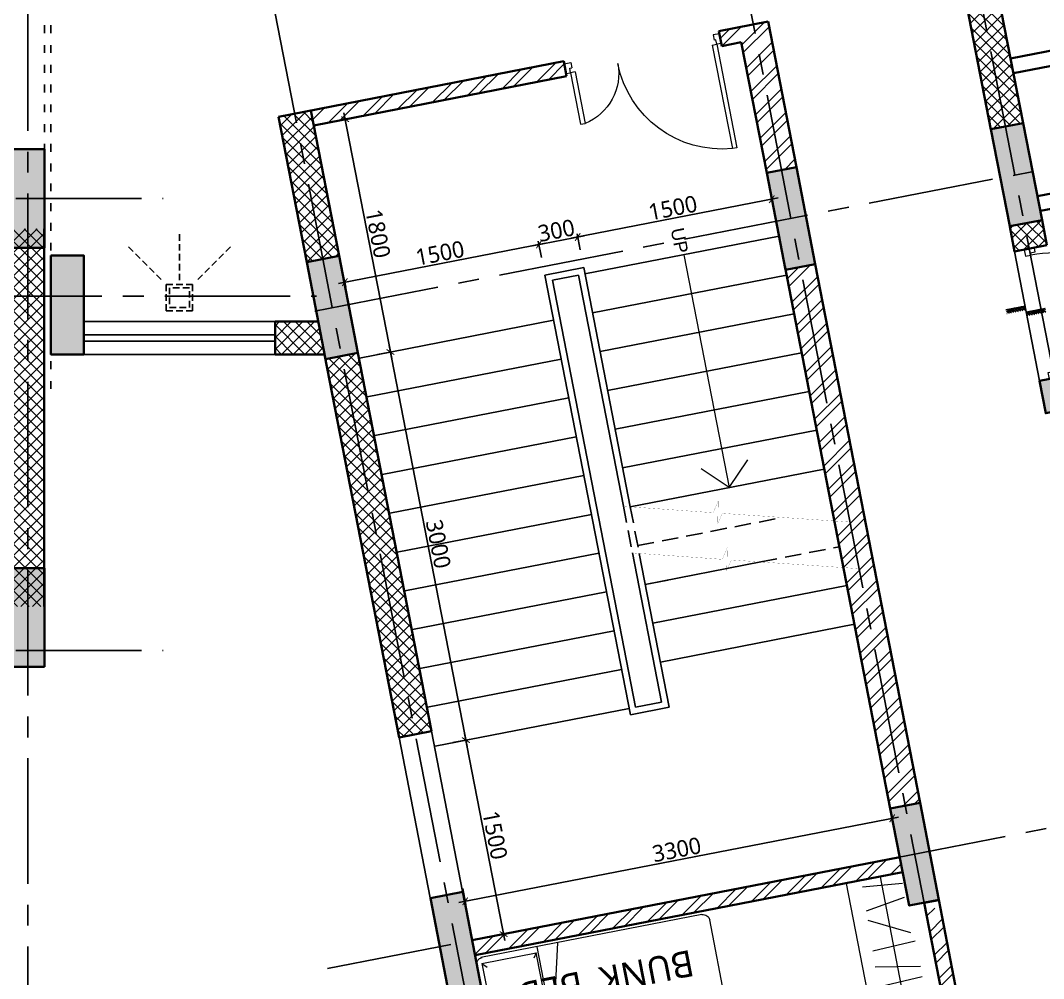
# Model space of a CAD drawing. Header units: millimetres. Extents: x -1107453 to -240403, y -265431 to 143409.
# Drawn here: x -269088 to -261326, y -98009 to -90738 of the extents above; entities that cross this region are included whole.
import ezdxf

# ---------------------------------------------------------------- set-up
doc = ezdxf.new("R2010")
doc.units = ezdxf.units.MM
doc.header["$MEASUREMENT"] = 0
for name, pattern in [('ACAD_ISO03W100', [30, 12, -18]), ('ACAD_ISO05W100', [36, 24, -3, 0, -3, 0, -3, 0, -3]), ('CENTER2', [28.575, 19.05, -3.175, 3.175, -3.175]), ('DASHED2', [0.375, 0.25, -0.125])]:
    doc.linetypes.add(name, pattern=pattern)
for name, color, linetype in [('A-Anno-Dims', 7, 'Continuous'), ('A-Anno-Grid Lines', 154, 'Continuous'), ('A-Elevation', 4, 'Continuous'), ('A-Steps', 3, 'Continuous'), ('A-Wall Patt', 8, 'Continuous'), ('A-Window', 4, 'Continuous'), ('elel', 6, 'Continuous'), ('S-Conc Patt', 9, 'Continuous')]:
    doc.layers.add(name, color=color, linetype=linetype)
for name, color, linetype, lineweight in [('A-Detail Lines', 8, 'Continuous', 25), ('A-Door', 4, 'Continuous', 9), ('A-Wall Sec', 1, 'Continuous', 30), ('column hatch', 12, 'Continuous', 5), ('S-Concrete', 40, 'Continuous', 30), ('STAIR', 3, 'Continuous', 9), ('text', 7, 'Continuous', 9)]:
    doc.layers.add(name, color=color, linetype=linetype, lineweight=lineweight)
doc.layers.add('I-Furniture', color=7, linetype='Continuous', lineweight=15, true_color=0xc76300)
doc.styles.get("Standard").update_dxf_attribs({"font": 'trebuc.ttf'})
doc.dimstyles.new('IIITD_WD_L @ 50', dxfattribs={"dimscale": 50, "dimtxt": 2.5, "dimasz": 1, "dimexe": 0.5, "dimexo": 0.25, "dimgap": 0.3, "dimtad": 1, "dimdec": 0, "dimrnd": 1, "dimzin": 0, "dimdsep": 46, "dimtxsty": 'Standard', "dimblk": 'ARCHTICK', "dimcen": 0.2, "dimdle": 1, "dimclrd": 8, "dimclre": 9, "dimadec": 0, "dimazin": 0, "dimtfac": 1, "dimtdec": 0, "dimtofl": 0, "dimtmove": 0, "dimatfit": 0, "dimfxl": 2, "dimfxlon": 1, "dimtolj": 1, "dimtzin": 0, "dimlwd": -1, "dimlwe": -1, "dimarcsym": 0})
doc.dimstyles.new('IIITD_WD_M @ 100', dxfattribs={"dimscale": 100, "dimtxt": 1, "dimasz": 0.25, "dimexe": 0.25, "dimexo": 0.25, "dimgap": 0.3, "dimtad": 1, "dimdec": 0, "dimrnd": 2.5, "dimzin": 0, "dimdsep": 46, "dimtxsty": 'Standard', "dimblk": 'ARCHTICK', "dimcen": 0.2, "dimdle": 0.5, "dimclrd": 8, "dimclre": 254, "dimadec": 0, "dimazin": 0, "dimtfac": 1, "dimtdec": 0, "dimtofl": 0, "dimtmove": 0, "dimatfit": 0, "dimfxl": 100, "dimtolj": 1, "dimtzin": 0, "dimlwd": -1, "dimlwe": -1, "dimarcsym": 0})

# ---------------------------------------------------------------- blocks, each defined once
blk = doc.blocks.new('Door 1200')
at = {"layer": 'A-Door', "color": 5, "lineweight": 18}
for p, q in [((524083.6, 16182.3), (524083.6, 16132.3)), ((524083.6, 16182.3), (524158.6, 16182.3)), ((524123.6, 16147.3), (524123.6, 16132.3)), ((524158.6, 16147.3), (524123.6, 16147.3)), ((524158.6, 16182.3), (524158.6, 16147.3)), ((524158.6, 16147.3), (524557.1, 16147.3)), ((524158.6, 16112.3), (524158.6, 16147.3)), ((524557.1, 16147.3), (524557.1, 16112.3)), ((524083.6, 16132.3), (524123.6, 16132.3)), ((524158.6, 16112.3), (524557.1, 16112.3)), ((524083.6, 15032.3), (524123.6, 15032.3)), ((524083.6, 14982.3), (524083.6, 15032.3)), ((524083.6, 14982.3), (524158.6, 14982.3)), ((524123.6, 15017.3), (524123.6, 15032.3)), ((524158.6, 15017.3), (524123.6, 15017.3)), ((524158.6, 15052.3), (524957.9, 15052.4)), ((524158.6, 15052.3), (524158.6, 15017.3)), ((524158.6, 15017.3), (524957.9, 15017.4)), ((524158.6, 14982.3), (524158.6, 15017.3)), ((524957.9, 15017.4), (524957.9, 15052.4))]:
    blk.add_line(p, q, dxfattribs=at)
at = {"layer": 'A-Door', "lineweight": 18}
for centre, radius, start, end in [((524154.5, 16192.8), 410.5, 270.56949, 348.69202), ((524156.8, 14977.8), 804.5, 5.3148, 89.87153)]:
    blk.add_arc(centre, radius, start, end, dxfattribs=at)
blk = doc.blocks.new('_ArchTick')
at = {"color": 0, "linetype": 'ByBlock', "const_width": 0.15}
blk.add_lwpolyline([(-0.5, -0.5), (0.5, 0.5)], dxfattribs=at)
blk = doc.blocks.new('*D112')
at = {"layer": 'A-Anno-Dims', "transparency": 16777216}
for p, q in [((1236932, -36305.5), (1236932, -32905.5)), ((1236932, -32955.5), (1236907, -32955.5)), ((1236832, -36255.5), (1236957, -36255.5))]:
    blk.add_line(p, q, dxfattribs=at)
at = {"layer": 'A-Anno-Dims', "transparency": 16777216, "xscale": 50, "yscale": 50, "zscale": 50}
for p, rotation in [((1236932, -32955.5), 90), ((1236932, -36255.5), 270)]:
    blk.add_blockref('_ArchTick', p, dxfattribs=dict(at, rotation=rotation))
at = {"layer": 'A-Anno-Dims', "color": 0, "transparency": 16777216, "insert": (1236853.4, -34605.5), "char_height": 125, "attachment_point": 5, "rotation": 90}
blk.add_mtext('\\A1;3300', dxfattribs=at)
blk = doc.blocks.new('*D113')
at = {"layer": 'A-Anno-Dims', "transparency": 16777216}
for p, q in [((1230932, -36117.1), (1230932, -35992.1)), ((1232732, -36117.1), (1232732, -35992.1)), ((1230882, -36017.1), (1232782, -36017.1))]:
    blk.add_line(p, q, dxfattribs=at)
at = {"layer": 'A-Anno-Dims', "transparency": 16777216, "xscale": 50, "yscale": 50, "zscale": 50, "rotation": 180}
blk.add_blockref('_ArchTick', (1230932, -36017.1), dxfattribs=at)
at = {"layer": 'A-Anno-Dims', "transparency": 16777216, "xscale": 50, "yscale": 50, "zscale": 50}
blk.add_blockref('_ArchTick', (1232732, -36017.1), dxfattribs=at)
at = {"layer": 'A-Anno-Dims', "color": 0, "transparency": 16777216, "insert": (1231832, -35938.5), "char_height": 125, "attachment_point": 5}
blk.add_mtext('\\A1;1800', dxfattribs=at)
blk = doc.blocks.new('*D118')
at = {"layer": 'A-Anno-Dims', "transparency": 16777216}
for p, q in [((1232732, -36117.1), (1232732, -35992.1)), ((1235732, -36117.1), (1235732, -35992.1)), ((1232682, -36017.1), (1235782, -36017.1))]:
    blk.add_line(p, q, dxfattribs=at)
at = {"layer": 'A-Anno-Dims', "transparency": 16777216, "xscale": 50, "yscale": 50, "zscale": 50, "rotation": 180}
blk.add_blockref('_ArchTick', (1232732, -36017.1), dxfattribs=at)
at = {"layer": 'A-Anno-Dims', "transparency": 16777216, "xscale": 50, "yscale": 50, "zscale": 50}
blk.add_blockref('_ArchTick', (1235732, -36017.1), dxfattribs=at)
at = {"layer": 'A-Anno-Dims', "color": 0, "transparency": 16777216, "insert": (1234232, -35938.5), "char_height": 125, "attachment_point": 5}
blk.add_mtext('\\A1;3000', dxfattribs=at)
blk = doc.blocks.new('*D114')
at = {"layer": 'A-Anno-Dims', "transparency": 16777216}
for p, q in [((1235732, -36117.1), (1235732, -35992.1)), ((1237232, -36117.1), (1237232, -35992.1)), ((1235682, -36017.1), (1237282, -36017.1))]:
    blk.add_line(p, q, dxfattribs=at)
at = {"layer": 'A-Anno-Dims', "transparency": 16777216, "xscale": 50, "yscale": 50, "zscale": 50, "rotation": 180}
blk.add_blockref('_ArchTick', (1235732, -36017.1), dxfattribs=at)
at = {"layer": 'A-Anno-Dims', "transparency": 16777216, "xscale": 50, "yscale": 50, "zscale": 50}
blk.add_blockref('_ArchTick', (1237232, -36017.1), dxfattribs=at)
at = {"layer": 'A-Anno-Dims', "color": 0, "transparency": 16777216, "insert": (1236482, -35938.5), "char_height": 125, "attachment_point": 5}
blk.add_mtext('\\A1;1500', dxfattribs=at)
blk = doc.blocks.new('*D115')
at = {"layer": 'A-Anno-Dims', "transparency": 16777216}
for p, q in [((1232245.8, -34755.5), (1232120.8, -34755.5)), ((1232145.8, -36305.5), (1232145.8, -34705.5)), ((1232184.8, -36255.5), (1232120.8, -36255.5))]:
    blk.add_line(p, q, dxfattribs=at)
at = {"layer": 'A-Anno-Dims', "transparency": 16777216, "xscale": 50, "yscale": 50, "zscale": 50}
for p, rotation in [((1232145.8, -34755.5), 90), ((1232145.8, -36255.5), 270)]:
    blk.add_blockref('_ArchTick', p, dxfattribs=dict(at, rotation=rotation))
at = {"layer": 'A-Anno-Dims', "color": 0, "transparency": 16777216, "insert": (1232067.2, -35505.5), "char_height": 125, "attachment_point": 5, "rotation": 90}
blk.add_mtext('\\A1;1500', dxfattribs=at)
blk = doc.blocks.new('*D116')
at = {"layer": 'A-Anno-Dims', "transparency": 16777216}
for p, q in [((1232245.8, -34455.5), (1232120.8, -34455.5)), ((1232145.8, -34805.5), (1232145.8, -34405.5)), ((1232245.8, -34755.5), (1232120.8, -34755.5))]:
    blk.add_line(p, q, dxfattribs=at)
at = {"layer": 'A-Anno-Dims', "transparency": 16777216, "xscale": 50, "yscale": 50, "zscale": 50}
for p, rotation in [((1232145.8, -34455.5), 90), ((1232145.8, -34755.5), 270)]:
    blk.add_blockref('_ArchTick', p, dxfattribs=dict(at, rotation=rotation))
at = {"layer": 'A-Anno-Dims', "color": 0, "transparency": 16777216, "insert": (1232067.2, -34605.5), "char_height": 125, "attachment_point": 5, "rotation": 90}
blk.add_mtext('\\A1;300', dxfattribs=at)
blk = doc.blocks.new('*D117')
at = {"layer": 'A-Anno-Dims', "transparency": 16777216}
for p, q in [((1232145.8, -34505.5), (1232145.8, -32905.5)), ((1232245.8, -32955.5), (1232120.8, -32955.5)), ((1232245.8, -34455.5), (1232120.8, -34455.5))]:
    blk.add_line(p, q, dxfattribs=at)
at = {"layer": 'A-Anno-Dims', "transparency": 16777216, "xscale": 50, "yscale": 50, "zscale": 50}
for p, rotation in [((1232145.8, -32955.5), 90), ((1232145.8, -34455.5), 270)]:
    blk.add_blockref('_ArchTick', p, dxfattribs=dict(at, rotation=rotation))
at = {"layer": 'A-Anno-Dims', "color": 0, "transparency": 16777216, "insert": (1232067.2, -33705.5), "char_height": 125, "attachment_point": 5, "rotation": 90}
blk.add_mtext('\\A1;1500', dxfattribs=at)
blk = doc.blocks.new('column 2.03')
at = {"layer": 'S-Conc Patt'}
h = blk.add_hatch(color=256, dxfattribs=at)
h.paths.add_polyline_path([(-391825.4, -41889.9), (-391777.7, -42135.3), (-392229.2, -42223.1), (-392276.9, -41977.7)])
h.paths.add_polyline_path([(-417143.6, -42305.7), (-417143.6, -42555.7), (-417592.9, -42555.7), (-417592.9, -42305.7)])
h.paths.add_polyline_path([(-386478.5, -25583.8), (-386233.1, -25536.1), (-386090, -26272.3), (-386335.4, -26320)])
h.paths.add_polyline_path([(-385474.9, -30747.2), (-385229.4, -30699.5), (-385086.3, -31435.7), (-385331.7, -31483.4)])
h.paths.add_polyline_path([(-394132.8, -32430.1), (-393887.4, -32382.4), (-393744.3, -33118.6), (-393989.7, -33166.3)])
h.paths.add_polyline_path([(-395136.5, -27266.8), (-394891.1, -27219), (-394747.9, -27955.3), (-394993.4, -28003)])
h.paths.add_polyline_path([(-417393.6, -22075.7), (-417143.6, -22075.7), (-417143.6, -22825.7), (-417393.6, -22825.7)])
h.paths.add_polyline_path([(-417393.6, -27335.7), (-417143.6, -27335.7), (-417143.6, -28085.7), (-417393.6, -28085.7)])
h.paths.add_polyline_path([(-417393.6, -32595.7), (-417143.6, -32595.7), (-417143.6, -33345.7), (-417393.6, -33345.7)])
h.paths.add_polyline_path([(-426213.6, -32595.7), (-425963.6, -32595.7), (-425963.6, -33345.7), (-426213.6, -33345.7)])
h.paths.add_polyline_path([(-426213.6, -27335.7), (-425963.6, -27335.7), (-425963.6, -28085.7), (-426213.6, -28085.7)])
h.paths.add_polyline_path([(-399018.6, -17228.2), (-398768.6, -17228.2), (-398768.6, -17978.2), (-399018.6, -17978.2)])
h.paths.add_polyline_path([(-399018.6, -11280.2), (-398768.6, -11280.2), (-398768.6, -12030.2), (-399018.6, -12030.2)])
h.paths.add_polyline_path([(-399018.6, -14460.2), (-398768.6, -14460.2), (-398768.6, -15210.2), (-399018.6, -15210.2)])
h.paths.add_polyline_path([(-415128.6, -17160.7), (-415378.6, -17160.7), (-415378.6, -17910.7), (-415128.6, -17910.7)])
h.paths.add_polyline_path([(-415128.6, -12030.2), (-415378.6, -12030.2), (-415378.6, -11280.2), (-415128.6, -11280.2)])
h.paths.add_polyline_path([(-415128.6, -15210.2), (-415378.6, -15210.2), (-415378.6, -14460.2), (-415128.6, -14460.2)])
h.paths.add_polyline_path([(-427168.6, -19105.7), (-426918.6, -19105.7), (-426918.6, -19855.7), (-427168.6, -19855.7)])
h.paths.add_polyline_path([(-421928.6, -11530.2), (-421928.6, -11280.2), (-422678.6, -11280.2), (-422678.6, -11530.2)])
h.paths.add_polyline_path([(-422678.6, -13700.6), (-422428.6, -13700.6), (-422428.6, -14450.6), (-422678.6, -14450.6)])
h.paths.add_polyline_path([(-428648.6, -19105.7), (-428398.6, -19105.7), (-428398.6, -19855.7), (-428648.6, -19855.7)])
h.paths.add_polyline_path([(-428648.6, -17160.7), (-428398.6, -17160.7), (-428398.6, -17910.7), (-428648.6, -17910.7)])
h.paths.add_polyline_path([(-422678.6, -17160.7), (-422428.6, -17160.7), (-422428.6, -17910.7), (-422678.6, -17910.7)])
h.paths.add_polyline_path([(-417143.6, -17160.7), (-417393.6, -17160.7), (-417393.6, -17910.7), (-417143.6, -17910.7)])
h.paths.add_polyline_path([(-420928.6, -17160.7), (-420698.6, -17160.7), (-420698.6, -17910.7), (-420928.6, -17910.7)])
h.paths.add_polyline_path([(-386029.5, -15131), (-385784.1, -15083.3), (-385641, -15819.5), (-385886.4, -15867.2)])
h.paths.add_polyline_path([(-390780.5, -18035.9), (-390732.8, -18281.3), (-391471.2, -18424.8), (-391518.9, -18179.4)])
h.paths.add_polyline_path([(-387913.6, -36727.4), (-387687.8, -36683.5), (-387600, -37135), (-387825.8, -37178.9)])
h.paths.add_polyline_path([(-389447.4, -41410.8), (-389399.7, -41656.2), (-389988.7, -41770.7), (-390036.4, -41525.3)])
h.paths.add_polyline_path([(-422428.6, -19105.7), (-422428.6, -19335.7), (-423178.6, -19335.7), (-423178.6, -19105.7)])
h.paths.add_polyline_path([(-383067.5, -38123.4), (-383023.6, -38349.1), (-383470.2, -38435.9), (-383514.1, -38210.2)])
h.paths.add_polyline_path([(-387024.1, -38892.4), (-386980.2, -39118.2), (-387431.8, -39206), (-387475.7, -38980.2)])
h.paths.add_polyline_path([(-383484.1, -35983.5), (-383440.2, -36209.3), (-383891.8, -36297.1), (-383935.7, -36071.3)])
h.paths.add_polyline_path([(-385426.8, -38357.7), (-385201, -38313.8), (-385115.2, -38755.6), (-385341, -38799.5)])
h.paths.add_polyline_path([(-385462.1, -36368), (-385418.2, -36593.8), (-385869.8, -36681.6), (-385913.7, -36455.8)])
h.paths.add_polyline_path([(-422428.6, -40295.7), (-422428.6, -40525.7), (-422878.6, -40525.7), (-422878.6, -40295.7)])
h.paths.add_polyline_path([(-422428.6, -38460.7), (-422658.6, -38460.7), (-422658.6, -38000.7), (-422428.6, -38000.7)])
h.paths.add_polyline_path([(-426468.6, -40295.7), (-426468.6, -40525.7), (-426918.6, -40525.7), (-426918.6, -40295.7)])
h.paths.add_polyline_path([(-426467.8, -38115.7), (-426467.8, -38345.7), (-426918.6, -38345.7), (-426918.6, -38115.7)])
h.paths.add_polyline_path([(-424788.6, -40065.7), (-424558.6, -40065.7), (-424558.6, -40525.7), (-424788.6, -40525.7)])
h.paths.add_polyline_path([(-424443.6, -38115.7), (-424443.6, -38345.7), (-424903.6, -38345.7), (-424903.6, -38115.7)])
h.paths.add_polyline_path([(-390643.1, -31751.8), (-390417.3, -31707.9), (-390274.2, -32444.1), (-390500, -32488)])
h.paths.add_polyline_path([(-389948.6, -26258.3), (-389722.8, -26214.4), (-389579.7, -26950.7), (-389805.5, -26994.5)])
h.paths.add_polyline_path([(-390862.6, -21556.2), (-390906.4, -21330.4), (-390170.2, -21187.3), (-390126.3, -21413.1)])
h.paths.add_polyline_path([(-393588.3, -16600.2), (-393362.5, -16556.4), (-393219.4, -17292.6), (-393445.2, -17336.5)])
h.paths.add_polyline_path([(-420928.6, -22075.7), (-420698.6, -22075.7), (-420698.6, -22825.7), (-420928.6, -22825.7)])
h.paths.add_polyline_path([(-386496.9, -40837.4), (-386449.2, -41082.9), (-387038.9, -41197.5), (-387086.6, -40952)])
h.paths.add_polyline_path([(-422427.9, -42305.7), (-422427.9, -42555.7), (-423027.9, -42555.7), (-423027.9, -42305.7)])
h.paths.add_polyline_path([(-387111.4, -17322.8), (-386866, -17275.1), (-386723.2, -18011.2), (-386968.6, -18058.9)])
h.paths.add_polyline_path([(-419312.1, -38115.7), (-419312.1, -38365.7), (-419912.1, -38365.7), (-419912.1, -38115.7)])
h.paths.add_polyline_path([(-426418.6, -22565.7), (-426418.6, -22315.7), (-427168.6, -22315.7), (-427168.6, -22565.7)])
h.paths.add_polyline_path([(-382684, -40096.3), (-382636.3, -40341.7), (-383077.3, -40427.4), (-383125, -40182)])
h.paths.add_polyline_path([(-419312.9, -42305.7), (-419312.9, -42555.7), (-419912.9, -42555.7), (-419912.9, -42305.7)])
h.paths.add_polyline_path([(-426467.1, -42305.7), (-426467.1, -42555.7), (-426917.9, -42555.7), (-426917.9, -42305.7)])
h.paths.add_polyline_path([(-399317.9, -16420.2), (-399067.9, -16420.2), (-399067.8, -17170.2), (-399317.8, -17170.2)])
h.paths.add_polyline_path([(-399318.6, -11280.2), (-399068.6, -11280.2), (-399068.6, -12030.2), (-399318.6, -12030.2)])
h.paths.add_polyline_path([(-414828.6, -12030.2), (-415078.6, -12030.2), (-415078.6, -11280.2), (-414828.6, -11280.2)])
h.paths.add_polyline_path([(-415078.6, -19600.2), (-414828.6, -19600.2), (-414828.6, -20350.2), (-415078.6, -20350.2)])
h.paths.add_polyline_path([(-399068.6, -20350.2), (-399318.6, -20350.2), (-399318.6, -19600.2), (-399068.6, -19600.2)])
h.paths.add_polyline_path([(-404328.6, -17095.2), (-404558.6, -17095.2), (-404558.6, -16495.2), (-404328.6, -16495.2)])
h.paths.add_polyline_path([(-415078.6, -16420.2), (-414828.6, -16420.2), (-414828.6, -17170.2), (-415078.6, -17170.2)])
h.paths.add_polyline_path([(-409588.6, -17095.2), (-409818.6, -17095.2), (-409818.6, -16495.2), (-409588.6, -16495.2)])
h.paths.add_polyline_path([(-390250.7, -37278.3), (-390203, -37523.7), (-390792, -37638.2), (-390839.7, -37392.8)])
h.paths.add_polyline_path([(-391646.8, -26588.4), (-391421, -26544.5), (-391277.9, -27280.8), (-391503.7, -27324.6)])
h.paths.add_polyline_path([(-420928.6, -27335.7), (-420698.6, -27335.7), (-420698.6, -28085.7), (-420928.6, -28085.7)])
h.paths.add_polyline_path([(-420928.6, -32595.7), (-420698.6, -32595.7), (-420698.6, -33345.7), (-420928.6, -33345.7)])
h.paths.add_polyline_path([(-399318.6, -14460.2), (-399068.6, -14460.2), (-399068.6, -15210.2), (-399318.6, -15210.2)])
h.paths.add_polyline_path([(-404558.6, -14535.2), (-404328.6, -14535.2), (-404328.6, -15135.2), (-404558.6, -15135.2)])
h.paths.add_polyline_path([(-409818.6, -14535.2), (-409588.6, -14535.2), (-409588.6, -15135.2), (-409818.6, -15135.2)])
h.paths.add_polyline_path([(-414828.6, -15210.2), (-415078.6, -15210.2), (-415078.6, -14460.2), (-414828.6, -14460.2)])
h.paths.add_polyline_path([(-391887.9, -16269.7), (-391642.5, -16222), (-391499.4, -16958.2), (-391744.8, -17005.9)])
h.paths.add_polyline_path([(-397078, -17278.6), (-396832.6, -17230.9), (-396689.5, -17967.1), (-396934.9, -18014.8)])
h.paths.add_polyline_path([(-428648.6, -13700.6), (-428398.6, -13700.6), (-428398.6, -14450.6), (-428648.6, -14450.6)])
h.paths.add_polyline_path([(-385658.4, -17040.2), (-385413, -16992.5), (-385270.1, -17728.6), (-385515.6, -17776.3)])
h.paths.add_polyline_path([(-386690.4, -11731), (-386445, -11683.3), (-386301.7, -12419.5), (-386547.1, -12467.2)])
h.paths.add_polyline_path([(-392548.1, -12873.3), (-392302.7, -12825.6), (-392159.3, -13561.9), (-392404.8, -13609.6)])
h.paths.add_polyline_path([(-392631.8, -37741.2), (-392584.1, -37986.6), (-393035.7, -38074.3), (-393083.4, -37828.9)])
h.paths.add_polyline_path([(-388944.9, -31421.7), (-388719.1, -31377.8), (-388576, -32114), (-388801.8, -32157.9)])
h.paths.add_polyline_path([(-386253.7, -20426), (-386206, -20671.4), (-386942.2, -20814.5), (-386989.9, -20569.1)])
h.paths.add_polyline_path([(-392650.4, -21425.1), (-392424.7, -21381.2), (-392281.5, -22117.4), (-392507.3, -22161.3)])
h.paths.add_polyline_path([(-396140.1, -22103.4), (-395894.7, -22055.7), (-395751.6, -22791.9), (-395997, -22839.6)])
h.paths.add_polyline_path([(-404743.6, -11530.2), (-404743.6, -11280.2), (-404143.6, -11280.2), (-404143.6, -11530.2)])
h.paths.add_polyline_path([(-410003.6, -11530.2), (-410003.6, -11280.2), (-409403.6, -11280.2), (-409403.6, -11530.2)])
h.paths.add_polyline_path([(-404743.6, -20350.2), (-404743.6, -20100.2), (-404143.6, -20100.2), (-404143.6, -20350.2)])
h.paths.add_polyline_path([(-410003.6, -20350.2), (-410003.6, -20100.2), (-409403.6, -20100.2), (-409403.6, -20350.2)])
h.paths.add_polyline_path([(-423178.6, -22545.7), (-423178.6, -22315.7), (-422428.6, -22315.7), (-422428.6, -22545.7)])
h.paths.add_polyline_path([(-422657.9, -27335.7), (-422427.9, -27335.7), (-422427.9, -28085.7), (-422657.9, -28085.7)])
h.paths.add_polyline_path([(-417143.6, -38115.7), (-417143.6, -38365.7), (-417592.9, -38365.7), (-417592.9, -38115.7)])
h.paths.add_polyline_path([(-422658.6, -32595.7), (-422428.6, -32595.7), (-422428.6, -33345.7), (-422658.6, -33345.7)])
h.paths.add_polyline_path([(-393355.3, -11530.2), (-393355.3, -11280.2), (-392605.3, -11280.2), (-392605.3, -11530.2)])
at = {"layer": 'S-Concrete', "lineweight": 35}
for points in [[(-391887.9, -16269.7), (-391642.5, -16222), (-391499.4, -16958.2), (-391744.8, -17005.9), (-391887.9, -16269.7)], [(-399317.9, -16420.2), (-399067.9, -16420.2), (-399067.8, -17170.2), (-399317.8, -17170.2), (-399317.9, -16420.2)], [(-393588.3, -16600.2), (-393362.5, -16556.4), (-393219.4, -17292.6), (-393445.2, -17336.5), (-393588.3, -16600.2)], [(-399018.6, -17228.2), (-398768.6, -17228.2), (-398768.6, -17978.2), (-399018.6, -17978.2), (-399018.6, -17228.2)], [(-397078, -17278.6), (-396832.6, -17230.9), (-396689.5, -17967.1), (-396934.9, -18014.8), (-397078, -17278.6)], [(-390780.5, -18035.9), (-390732.8, -18281.3), (-391471.2, -18424.8), (-391518.9, -18179.4), (-390780.5, -18035.9)], [(-399068.6, -20350.2), (-399318.6, -20350.2), (-399318.6, -19600.2), (-399068.6, -19600.2), (-399068.6, -20350.2)], [(-392650.4, -21425.1), (-392424.7, -21381.2), (-392281.5, -22117.4), (-392507.3, -22161.3), (-392650.4, -21425.1)], [(-396140.1, -22103.4), (-395894.7, -22055.7), (-395751.6, -22791.9), (-395997, -22839.6), (-396140.1, -22103.4)]]:
    blk.add_lwpolyline(points, dxfattribs=at)
blk = doc.blocks.new('ABL_Door_S - 1000 x 2100-11-3 Second Floor Lvl')
at = {"layer": 'A-Door', "color": 5}
for p, q in [((-500, 37.5), (-450, 37.5)), ((-500, -37.5), (-500, 37.5)), ((-450, 37.5), (-450, -2.5)), ((450, 37.5), (450, -2.5)), ((500, 37.5), (450, 37.5)), ((500, -37.5), (500, 37.5)), ((-500, -37.5), (-465, -37.5)), ((-465, -2.5), (-450, -2.5)), ((-465, -37.5), (-465, -2.5)), ((-430, -37.5), (-465, -37.5)), ((465, -2.5), (450, -2.5)), ((465, -37.5), (465, -2.5)), ((500, -37.5), (465, -37.5))]:
    blk.add_line(p, q, dxfattribs=at)
at = {"layer": 'A-Door', "color": 5, "lineweight": 18}
for p, q in [((-465, -37.5), (-465, -902.5)), ((-430, -37.5), (-430, -902.5)), ((-430, -902.5), (-465, -902.5))]:
    blk.add_line(p, q, dxfattribs=at)
at = {"layer": 'A-Door'}
blk.add_arc((-450.4, -2.3), 900.4, 271.2981, 359.98939, dxfattribs=at)
blk = doc.blocks.new('DROP')
at = {"layer": 'A-Detail Lines'}
h = blk.add_hatch(dxfattribs=at)
h.set_pattern_fill('ANSI31', color=256, scale=100, angle=-90, style=0)
h.set_pattern_definition([(45, (-30796.783, -8736.205), (8.838835, -8.838835), [])])
h.paths.add_polyline_path([(-45.7, 0), (-45.7, -146.8), (-75.5, -146.8), (-75.5, 0)])
h.paths.add_polyline_path([(0, 146.8), (0, 0), (-29.8, 0), (-29.8, 146.8)])
for p, q in [((0, 0), (0, 148.5)), ((-45.7, -146.8), (-45.7, 0))]:
    blk.add_line(p, q, dxfattribs=at)
blk = doc.blocks.new('ERTGW4R523542')
at = {"layer": 'A-Wall Patt'}
h = blk.add_hatch(dxfattribs=at)
h.set_pattern_fill('ANSI37', color=256, scale=500, style=0)
h.paths.add_polyline_path([(-261698.1, 119005.1), (-261725.8, 119147.4), (-261480.4, 119195.1), (-261997.4, 121855.2), (-262242.7, 121807.5), (-262298.1, 122092.3), (-262298.2, 122092.3), (-262214.2, 121660.4), (-262214.3, 121660.4), (-261698.1, 119005.1)])
h = blk.add_hatch(dxfattribs=at)
h.set_pattern_fill('ANSI37', color=256, scale=500, style=0)
h.paths.add_polyline_path([(-261337.3, 118458.9), (-261582.7, 118411.2), (-261545.5, 118219.8), (-261300.1, 118267.5)])
at = {"layer": 'A-Detail Lines'}
blk.add_line((-261545.5, 118219.8), (-261356.8, 117237.7), dxfattribs=at)
at = {"layer": 'A-Wall Sec', "lineweight": 35}
for p, q in [((-262004.1, 121890.6), (-261480.4, 119195.1)), ((-261725.8, 119147.4), (-262242.7, 121807.5)), ((-260088.9, 119975.9), (-261575.9, 119685.9)), ((-260179.8, 119841), (-261553.9, 119573.1)), ((-259885.1, 118930.6), (-261372, 118640.6)), ((-259863, 118817.8), (-261350, 118527.7)), ((-261337.3, 118458.9), (-261300.1, 118267.5)), ((-261582.7, 118411.2), (-261545.5, 118219.8)), ((-261545.5, 118219.8), (-261300.1, 118267.5))]:
    blk.add_line(p, q, dxfattribs=at)
at = {"layer": 'A-Detail Lines', "linetype": 'ACAD_ISO05W100', "rotation": 100.8718454003175}
blk.add_blockref('DROP', (-261465.7, 117806), dxfattribs=at)
at = {"layer": 'A-Door', "rotation": 101.0000000009668}
blk.add_blockref('ABL_Door_S - 1000 x 2100-11-3 Second Floor Lvl', (-261339.4, 117750.5), dxfattribs=at)
blk = doc.blocks.new('Grid Girls Hostel')
at = {"layer": 'A-Anno-Grid Lines', "linetype": 'CENTER2', "ltscale": 50}
for p, q in [((538541, 3686.8), (538541, 25744.1)), ((546030.4, -12871.7), (538541, 25657.8)), ((551208.5, -11865.1), (544521.1, 22538.2)), ((549510.2, -12195.2), (542822.9, 22208.1)), ((540716.9, 13748.7), (554379.5, 16404.4)), ((507018.2, 14602.3), (539568.2, 14602.3)), ((506718.2, 13861.8), (540731.8, 13861.8)), ((540813.7, 8760.3), (555317.2, 11579.5)), ((507018.2, 11172.3), (539568.2, 11172.3))]:
    blk.add_line(p, q, dxfattribs=at)
blk = doc.blocks.new('chair1')
at = {"layer": 'I-Furniture'}
for p, q in [((-319.6, 227.7), (-84.3, 207.2)), ((16, 201.2), (41.5, 218.7)), ((0.5, 114.7), (0.5, -114.7)), ((-319.6, -227.7), (-84.3, -207.2)), ((16, -201.2), (41.5, -218.7))]:
    blk.add_line(p, q, dxfattribs=at)
for centre, radius, start, end in [((-107.8, 0), 350.9, 148.40697, 211.59303), ((-327.6, 135.2), 92.9, 85.03026, 148.40697), ((-92.4, 114.7), 92.9, 0, 85.03026), ((-278.1, 0), 356.3, 325.61966, 34.38034), ((-278.1, 0), 387.3, 325.61966, 34.38034), ((-92.4, -114.7), 92.9, 274.96974, 0), ((-327.6, -135.2), 92.9, 211.59303, 274.96974)]:
    blk.add_arc(centre, radius, start, end, dxfattribs=at)
blk = doc.blocks.new('A$C0E3E786B')
at = {"layer": 'I-Furniture', "ltscale": 0.1}
for p, q in [((-1955.3, 215.9), (-1955.3, 866.1)), ((-1914.7, 872.2), (-1880.9, 837.4)), ((-1914.7, 872.2), (-1494.7, 872.2)), ((-1914.7, 210.9), (-1914.7, 872.2)), ((-1905.3, 916.1), (-205.3, 916.1)), ((-1494.7, 872.2), (-1520.9, 837.4)), ((-1494.7, 872.2), (-1494.7, 210.9)), ((-1480.9, 916.1), (-1480.9, 816.1)), ((-155.3, 866.1), (-155.3, 215.9)), ((-1480.9, 165.9), (-1480.9, 816.1)), ((-1480.9, 816.1), (-1320.3, 165.9)), ((-1914.7, 210.9), (-1880.9, 246.1)), ((-1494.7, 210.9), (-1520.9, 246.1)), ((-1914.7, 210.9), (-1494.7, 210.9)), ((-1914.7, 165.9), (-1914.7, 166.8)), ((-205.3, 165.9), (-1914.7, 165.9))]:
    blk.add_line(p, q, dxfattribs=at)
for centre, start, end in [((-1905.3, 866.1), 90, 180), ((-205.3, 866.1), 0, 90), ((-1905.3, 215.9), 180, 270), ((-205.3, 215.9), 270, 0)]:
    blk.add_arc(centre, 50, start, end, dxfattribs=at)
blk = doc.blocks.new('*D1134')
at = {"layer": 'text', "color": 8, "transparency": 16777216}
blk.add_line((-289757.7, -110151), (-289757.7, -109251), dxfattribs=at)
at = {"layer": 'text', "color": 254, "transparency": 16777216}
for p, q in [((-289957.7, -109301), (-289732.7, -109301)), ((-289957.7, -110101), (-289732.7, -110101))]:
    blk.add_line(p, q, dxfattribs=at)
at = {"layer": 'text', "color": 8, "transparency": 16777216, "xscale": 25, "yscale": 25, "zscale": 25}
for p, rotation in [((-289757.7, -109301), 90), ((-289757.7, -110101), 270)]:
    blk.add_blockref('_ArchTick', p, dxfattribs=dict(at, rotation=rotation))
at = {"layer": 'text', "color": 0, "transparency": 16777216, "insert": (-289838.6, -109701), "char_height": 100, "attachment_point": 5, "rotation": 90}
blk.add_mtext('\\A1;800', dxfattribs=at)
blk = doc.blocks.new('staircase 1 int')
at = {"layer": 'A-Elevation'}
for p, q in [((1232382, -34455.5), (1234232.3, -34455.5)), ((1232382, -34455.5), (1232382, -34755.5)), ((1234592.3, -34455.5), (1235782, -34455.5)), ((1235782, -34455.5), (1235782, -34755.5)), ((1232432, -34505.5), (1234218.6, -34505.5)), ((1232432, -34505.5), (1232432, -34705.5)), ((1235732, -34505.5), (1234578.9, -34505.5)), ((1235732, -34505.5), (1235732, -34705.5)), ((1235782, -34755.5), (1232382, -34755.5)), ((1235732, -34705.5), (1232432, -34705.5))]:
    blk.add_line(p, q, dxfattribs=at)
at = {"layer": 'A-Elevation', "linetype": 'DASHED2', "ltscale": 500}
for p, q in [((1234232, -34455.5), (1234592.3, -34455.5)), ((1234218.6, -34505.5), (1234578.9, -34505.5))]:
    blk.add_line(p, q, dxfattribs=at)
at = {"layer": 'A-Steps'}
for p, q in [((1232432, -32955.5), (1232432, -34455.5)), ((1232732, -32955.5), (1232732, -34455.5)), ((1233032, -32955.5), (1233032, -34455.5)), ((1233332, -32955.5), (1233332, -34455.5)), ((1233632, -32955.5), (1233632, -34455.5)), ((1233932, -32955.5), (1233932, -34455.5)), ((1234232, -32955.5), (1234232, -34455.5)), ((1235132, -32955.5), (1235132, -34455.5)), ((1235432, -32955.5), (1235432, -34455.5)), ((1234832, -33562.8), (1234832, -34455.5)), ((1234832, -34282), (1234832, -34455.5)), ((1232732, -36255.5), (1232732, -34755.5)), ((1233032, -36255.5), (1233032, -34755.5)), ((1233332, -36255.5), (1233332, -34755.5)), ((1233632, -36255.5), (1233632, -34755.5)), ((1233932, -36255.5), (1233932, -34755.5)), ((1234232, -36255.5), (1234232, -34755.5)), ((1234532, -36255.5), (1234532, -34755.5)), ((1234832, -36255.5), (1234832, -34755.5)), ((1235132, -36255.5), (1235132, -34755.5)), ((1235432, -36255.5), (1235432, -34755.5)), ((1235732, -36255.5), (1235732, -34755.5))]:
    blk.add_line(p, q, dxfattribs=at)
at = {"layer": 'A-Steps', "linetype": 'DASHED2', "ltscale": 500}
for p, q in [((1234832, -33562.8), (1234832, -32955.5)), ((1234532, -34455.5), (1234532, -33336.2))]:
    blk.add_line(p, q, dxfattribs=at)
at = {"layer": 'STAIR', "color": 5, "const_width": 1}
for points in [[(1234660.2, -32854.5), (1234414.1, -33779), (1234485.6, -33828.3), (1234316, -33791.4), (1234396.3, -33845.5), (1234218.6, -34505.5)], [(1235020.5, -32854.5), (1234774.4, -33779), (1234845.9, -33828.3), (1234676.3, -33791.4), (1234756.7, -33845.5), (1234578.9, -34505.5)]]:
    blk.add_lwpolyline(points, dxfattribs=at)
at = {"layer": 'text'}
for p, q in [((1234232, -33691), (1234051.7, -33510.7)), ((1232432, -33691), (1234232, -33691)), ((1234232, -33691), (1234051.7, -33871.3))]:
    blk.add_line(p, q, dxfattribs=at)
at = {"layer": 'text', "insert": (1232222.7, -33652.4), "char_height": 100, "width": 407.553, "attachment_point": 1}
blk.add_mtext('{\\fArial|b0|i0|c0|p34;UP}', dxfattribs=at)
at = {"layer": 'A-Anno-Dims'}
for base, p1, p2, picture, middle in [((1232145.8, -32955.5), (1232382, -34455.5), (1232454.8, -32955.5), '*D117', (1232067.2, -33705.5)), ((1236932, -32955.5), (1236337.8, -36255.5), (1236932, -32955.5), '*D112', (1236853.4, -34605.5)), ((1232145.8, -34455.5), (1232382, -34755.5), (1232382, -34455.5), '*D116', (1232067.2, -34605.5)), ((1232145.8, -34755.5), (1232197.3, -36255.5), (1232382, -34755.5), '*D115', (1232067.2, -35505.5))]:
    dim = blk.add_linear_dim(base=base, p1=p1, p2=p2, angle=90, dimstyle='IIITD_WD_L @ 50', dxfattribs=at)
    dim.commit()
    dim.dimension.update_dxf_attribs({"geometry": picture, "text_midpoint": middle})
for base, p1, p2, picture, middle in [((1232732, -36017.1), (1230932, -36255.5), (1232732, -36255.5), '*D113', (1231832, -35938.5)), ((1235732, -36017.1), (1232732, -36255.5), (1235732, -36255.5), '*D118', (1234232, -35938.5)), ((1237232, -36017.1), (1235732, -36255.5), (1237232, -36254.7), '*D114', (1236482, -35938.5))]:
    dim = blk.add_linear_dim(base=base, p1=p1, p2=p2, dimstyle='IIITD_WD_L @ 50', dxfattribs=at)
    dim.commit()
    dim.dimension.update_dxf_attribs({"geometry": picture, "text_midpoint": middle})
blk = doc.blocks.new('TRIPLE')
at = {"layer": 'A-Wall Sec', "lineweight": 35}
for p, q in [((-290652.3, -111125.6), (-290102.3, -111125.6)), ((-290102.3, -111240.6), (-290102.3, -111125.6)), ((-290652.3, -111240.6), (-290102.3, -111240.6))]:
    blk.add_line(p, q, dxfattribs=at)
at = {"layer": 'I-Furniture', "ltscale": 0.1}
for p, q in [((-290052.3, -109301), (-290052.3, -108299.1)), ((-290052.3, -109301), (-290652.3, -109301)), ((-290052.3, -110101), (-290052.3, -109301)), ((-290652.3, -110101), (-290052.3, -110101)), ((-290102.3, -111240.6), (-290102.3, -113410.7)), ((-290102.3, -111240.6), (-290102.3, -113410.7)), ((-290102.3, -112315.6), (-290627.3, -112315.6)), ((-290102.3, -112335.6), (-290627.3, -112335.6))]:
    blk.add_line(p, q, dxfattribs=at)
at = {"layer": 'I-Furniture', "color": 9, "ltscale": 0.1, "true_color": 0xbababa}
for p, q in [((-290364.8, -109301), (-290364.8, -110101)), ((-290531, -109454.2), (-290200.4, -109440.2)), ((-290516.5, -109451.9), (-290213, -109484.3)), ((-290196.1, -109596.5), (-290533.4, -109537.1)), ((-290196.1, -109621.1), (-290533.4, -109561.7)), ((-290531, -109800.3), (-290200.4, -109786.3)), ((-290516.5, -109798), (-290213, -109830.4)), ((-290196.1, -109942.6), (-290533.4, -109883.2)), ((-290196.1, -109967.2), (-290533.4, -109907.8)), ((-290196.1, -110084.4), (-290533.4, -110025)), ((-290364.8, -111240.6), (-290364.8, -112315.6)), ((-290531, -111393.8), (-290200.4, -111379.8)), ((-290516.5, -111391.5), (-290213, -111423.8)), ((-290196.1, -111536), (-290533.4, -111476.6)), ((-290196.1, -111560.6), (-290533.4, -111501.3)), ((-290531, -111739.9), (-290200.4, -111725.9)), ((-290516.5, -111737.6), (-290213, -111770)), ((-290196.1, -111882.1), (-290533.4, -111822.8)), ((-290196.1, -111906.8), (-290533.4, -111847.4)), ((-290196.1, -112023.9), (-290533.4, -111964.5)), ((-290531, -112157), (-290200.4, -112143.1)), ((-290196.1, -112299.3), (-290533.4, -112239.9)), ((-290364.8, -112335.6), (-290364.8, -113410.7)), ((-290196.1, -112471.7), (-290533.4, -112412.4)), ((-290531, -112604.9), (-290200.4, -112590.9)), ((-290196.1, -112747.1), (-290533.4, -112687.7)), ((-290531, -112880.2), (-290200.4, -112866.3)), ((-290509.4, -112948.4), (-290211.1, -113101.5)), ((-290213.6, -113177.9), (-290514.6, -113223.4)), ((-290521.1, -113327.6), (-290217.6, -113359.9))]:
    blk.add_line(p, q, dxfattribs=at)
at = {"layer": 'I-Furniture', "ltscale": 0.1}
for points in [[(-287231.5, -110851.6), (-288231.5, -110851.6), (-288231.5, -110351.5), (-287231.5, -110351.5)], [(-287231.5, -110871.6), (-288231.5, -110871.6), (-288231.5, -111371.6), (-287231.5, -111371.6)]]:
    blk.add_lwpolyline(points, close=True, dxfattribs=at)
at = {"layer": 'I-Furniture', "extrusion": (0, 0, -1), "xscale": -1, "zscale": -1, "rotation": 180}
blk.add_blockref('A$C0E3E786B', (289186.7, -108190.7), dxfattribs=at)
at = {"layer": 'I-Furniture', "ltscale": 0.1, "extrusion": (0, 0, -1), "zscale": -1}
for p, rotation in [((289711, -108800.1), 180), ((287731.5, -109955.4), 90)]:
    blk.add_blockref('chair1', p, dxfattribs=dict(at, rotation=rotation))
at = {"layer": 'I-Furniture', "ltscale": 0.1, "rotation": 270}
blk.add_blockref('chair1', (-287731.5, -111729.1), dxfattribs=at)
at = {"layer": 'I-Furniture', "extrusion": (0, 0, -1), "zscale": -1}
blk.add_blockref('A$C0E3E786B', (289186.7, -113552.6), dxfattribs=at)
at = {"layer": 'text', "lineweight": 35, "insert": (-288167.8, -113043.8), "char_height": 200, "width": 1506.419, "attachment_point": 5}
blk.add_mtext('BUNK  BED', dxfattribs=at)
at = {"layer": 'text'}
dim = blk.add_linear_dim(base=(-289757.7, -109301), p1=(-290052.3, -110101), p2=(-290052.3, -109301), angle=90, dimstyle='IIITD_WD_M @ 100', override={"dimfxl": 2, "dimfxlon": 1, "dimarcsym": 1}, dxfattribs=at)
dim.commit()
dim.dimension.update_dxf_attribs({"geometry": '*D1134', "text_midpoint": (-289838.6, -109701)})

msp = doc.modelspace()

# ---------------------------------------------------------------- hatches: boundary and pattern name
at = {"layer": 'A-Wall Patt'}
h = msp.add_hatch(dxfattribs=at)
h.set_pattern_fill('ANSI37', color=256, scale=500, style=0)
h.set_pattern_definition([(45, (0, -139435.84), (-44.194174, 44.194174), []), (135, (0, -139435.84), (-44.194174, -44.194174), [])])
h.paths.add_polyline_path([(-268906.5, -87025.1), (-269156.5, -87025.1), (-269156.5, -89900.1), (-268906.5, -89900.1)])
h.paths.add_polyline_path([(-268905.8, -92320.1), (-269155.8, -92320.1), (-269156.5, -95185.1), (-268906.5, -95185.1)])
h.paths.add_polyline_path([(-266527.4, -93262), (-266772.8, -93309.7), (-266214.6, -96181), (-265969.2, -96133.3)])
h.paths.add_polyline_path([(-266915.9, -92573.5), (-266670.5, -92525.8), (-266885.1, -91421.5), (-267130.5, -91469.2)])
h = msp.add_hatch(dxfattribs=at)
h.set_pattern_fill('ANSI32', color=256, scale=400, angle=360, style=0)
h.set_pattern_definition([(45, (0, -69350.21), (-106.06602, 106.06602), []), (45, (70.71, -69350.21), (-106.06602, 106.06602), [])])
h.paths.add_polyline_path([(-263057.3, -92587.5), (-263283.1, -92631.4), (-262488.3, -96720), (-262262.6, -96676.1)])
h.paths.add_polyline_path([(-263415.1, -90746.9), (-263788.1, -90819.5), (-263766.1, -90932.3), (-263618.9, -90903.7), (-263426.2, -91895.2), (-263200.4, -91851.3)])
h.paths.add_polyline_path([(-264944.1, -91161.3), (-264947.9, -91141.7), (-264947.9, -91141.7), (-264962.2, -91068.1), (-264962.2, -91068.1), (-264966, -91048.4), (-266885.1, -91421.5), (-266863.2, -91534.3)])
h.paths.add_polyline_path([(-262394.9, -97200.9), (-262416.8, -97088), (-265661.1, -97718.6), (-265639.1, -97831.5)])
h = msp.add_hatch(dxfattribs=at)
h.set_pattern_fill('ANSI37', color=256, scale=500, style=0)
h.set_pattern_definition([(135, (-266841.46, -93273.12), (44.194, 44.194), []), (45, (-266841.46, -93273.12), (44.194, -44.194), [])])
h.paths.add_polyline_path([(-267156.5, -93023.1), (-266828.5, -93023.1), (-266779.9, -93273.1), (-267156.5, -93273.1)])
h = msp.add_hatch(dxfattribs=at)
h.set_pattern_fill('ANSI32', color=256, scale=400, angle=360, style=0)
h.set_pattern_definition([(45, (-1996.36, 10439.5), (-106.06602, 106.06602), []), (45, (-1925.65, 10439.5), (-106.06602, 106.06602), [])])
edge = h.paths.add_edge_path()
edge.add_line((-262221.9, -97488.1), (-262109, -97466.2))
edge.add_line((-262221.9, -97488.1), (-261839.7, -99454.3))
edge.add_line((-262109, -97466.2), (-261675.3, -99722.2))
edge.add_line((-261835.1, -98874.9), (-261948, -98896.8))

# ---------------------------------------------------------------- linework, layer by layer
at = {"layer": 'A-Detail Lines', "linetype": 'ACAD_ISO03W100', "ltscale": 5}
for p, q in [((-268906.5, -87025.1), (-268906.5, -93626.6)), ((-268856.5, -87025.1), (-268856.5, -93610.8))]:
    msp.add_line(p, q, dxfattribs=at)
at = {"layer": 'A-Detail Lines', "linetype": 'DASHED2', "ltscale": 200}
for points in [[(-267981.5, -92941.7), (-267781.5, -92941.7), (-267781.5, -92741.7), (-267981.5, -92741.7)], [(-267956.5, -92916.7), (-267806.5, -92916.7), (-267806.5, -92766.7), (-267956.5, -92766.7)]]:
    msp.add_lwpolyline(points, close=True, dxfattribs=at)
at = {"layer": 'A-Elevation'}
for p, q in [((-267156.5, -93023.1), (-268606.5, -93023.1)), ((-267156.5, -93273.1), (-268606.5, -93273.1))]:
    msp.add_line(p, q, dxfattribs=at)
at = {"layer": 'A-Wall Sec', "lineweight": 35}
for p, q in [((-263788.1, -90819.5), (-263415.1, -90746.9)), ((-263200.4, -91851.3), (-263415.1, -90746.9)), ((-263766.1, -90932.3), (-263788.1, -90819.5)), ((-263766.1, -90932.3), (-263618.9, -90903.7)), ((-263426.2, -91895.2), (-263618.9, -90903.7)), ((-267130.5, -91469.2), (-264966, -91048.4)), ((-264944.1, -91161.3), (-264966, -91048.4)), ((-266863.2, -91534.3), (-264944.1, -91161.3)), ((-266670.5, -92525.8), (-266885.1, -91421.5)), ((-266915.9, -92573.5), (-267130.5, -91469.2)), ((-268907.2, -95185.1), (-268907.2, -92320.1)), ((-262488.3, -96720), (-263289.2, -92599.8)), ((-262262.6, -96676.1), (-263057.3, -92587.5)), ((-267156.5, -93273.1), (-267156.5, -93023.1)), ((-267156.5, -93023.1), (-266828.5, -93023.1)), ((-267156.5, -93273.1), (-266779.9, -93273.1)), ((-266214.6, -96181), (-266779.9, -93273.1)), ((-265969.2, -96133.3), (-266527.4, -93262)), ((-265969.2, -96133.3), (-266214.6, -96181)), ((-262416.8, -97088), (-265660.4, -97718.5)), ((-265638.5, -97831.4), (-262394.9, -97200.9)), ((-262119.3, -97412.4), (-261736.6, -99404.1)), ((-262232.3, -97434.3), (-261845.3, -99425.2)), ((-262232, -97436), (-262119.1, -97414.1))]:
    msp.add_line(p, q, dxfattribs=at)
at = {"layer": 'A-Window'}
for p, q in [((-265969.2, -96133.3), (-265705, -97493)), ((-266214.6, -96181), (-265950.4, -97540.7))]:
    msp.add_line(p, q, dxfattribs=at)
at = {"layer": 'elel'}
for p, q in [((-267156.5, -93123.1), (-268606.5, -93123.1)), ((-267156.5, -93173.1), (-268606.5, -93173.1))]:
    msp.add_line(p, q, dxfattribs=at)

# ---------------------------------------------------------------- block references
at = {"layer": 'A-Anno-Grid Lines'}
msp.add_blockref('Grid Girls Hostel', (-807572.5, -106692.4), dxfattribs=at)
at = {"layer": 'A-Wall Patt', "linetype": 'Continuous', "rotation": 281.0000000001489}
msp.add_blockref('staircase 1 int', (-466141.8, 1123700.8), dxfattribs=at)
at = {"layer": 'column hatch', "xscale": -1, "rotation": 100.9999993961952}
msp.add_blockref('Door 1200', (-349077.1, 426474.4), dxfattribs=at)
at = {"layer": 'elel'}
msp.add_blockref('ERTGW4R523542', (0, -210712.1), dxfattribs=at)
at = {"layer": 'S-Conc Patt'}
msp.add_blockref('column 2.03', (130162.1, -75294.9), dxfattribs=at)
at = {"layer": 'text', "rotation": 191}
msp.add_blockref('TRIPLE', (-525954.1, -263968.4), dxfattribs=at)

# ---------------------------------------------------------------- leaders
at = {"layer": 'A-Detail Lines', "linetype": 'DASHED2', "ltscale": 200}
for points in [[(-267881.5, -92710.4), (-267881.5, -92358.9)], [(-268020, -92703.1), (-268268.6, -92454.5)], [(-267742.9, -92703.1), (-267494.3, -92454.5)]]:
    msp.add_leader(points, dimstyle='IIITD_WD_M @ 100', override={"dimfxl": 2}, dxfattribs=at)

doc.saveas('drawing.dxf')
